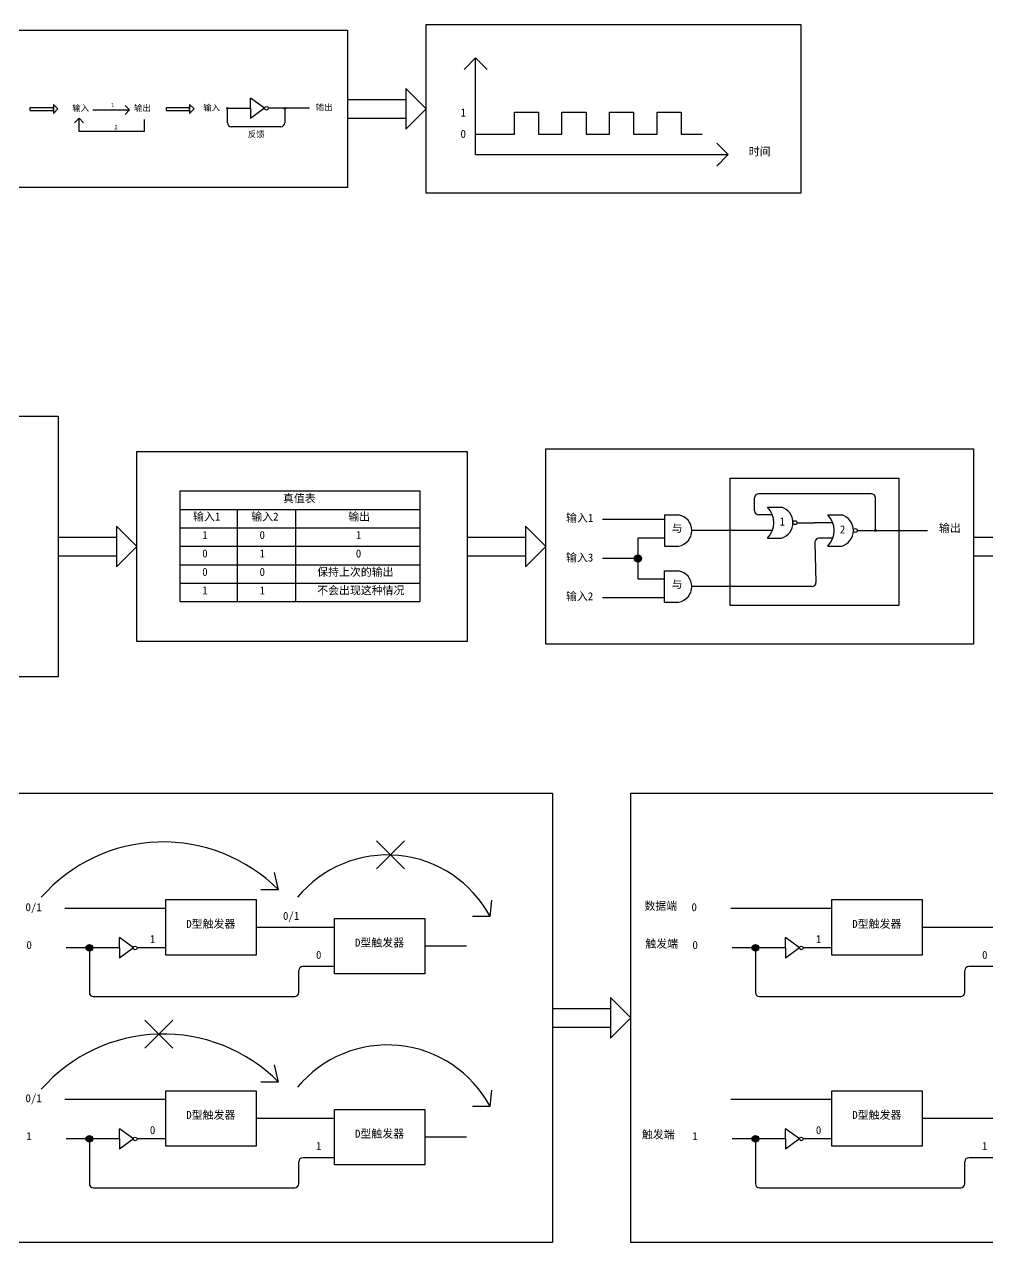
# Model space of a CAD drawing. Header units: inches. Extents: x -6 to 965, y -428 to -142.
# Drawn here: x 75.6 to 123.8, y -269.2 to -208.3 of the extents above; entities that cross this region are included whole.
import ezdxf

# ---------------------------------------------------------------- set-up
doc = ezdxf.new("R2010")
doc.units = ezdxf.units.IN
doc.header["$MEASUREMENT"] = 0
doc.linetypes.add('ACAD_ISO02W100', pattern=[15, 12, -3])
doc.styles.get("Standard").update_dxf_attribs({"font": 'arial.ttf'})

msp = doc.modelspace()

# ---------------------------------------------------------------- hatches: boundary and pattern name
h = msp.add_hatch()
h.set_pattern_fill('ANSI31', color=256)
h.set_pattern_definition([(45, (37.51867, -17.26569), (-0.08838835, 0.08838835), [])])
h.paths.add_polyline_path([(86.368, -226.411), (86.444, -226.411, 1)])
h.paths.add_polyline_path([(86.444, -226.411), (86.406, -226.411), (86.406, -226.449, 0.414214)])
h.paths.add_polyline_path([(86.406, -226.411), (86.368, -226.411, 0.414214), (86.406, -226.449)])
h.paths.add_polyline_path([(88.979, -226.411), (89.054, -226.411, 1)])
h.paths.add_polyline_path([(89.054, -226.411), (89.017, -226.411), (89.017, -226.449, 0.414214)])
h.paths.add_polyline_path([(89.017, -226.411), (88.979, -226.411, 0.414214), (89.017, -226.449)])
h = msp.add_hatch(color=256)
h.dxf.hatch_style = 1
h.paths.add_polyline_path([(118.187, -233.602, 0.414214), (118.139, -233.65), (118.187, -233.65)])
h.paths.add_polyline_path([(118.187, -233.602), (118.187, -233.65), (118.234, -233.65, 0.414214)])
h.paths.add_polyline_path([(118.234, -233.65), (118.187, -233.65), (118.139, -233.65, 1)])
h = msp.add_hatch(color=256)
h.dxf.hatch_style = 1
h.paths.add_polyline_path([(106.32, -234.869), (106.32, -235.231, 0.414214), (106.501, -235.05, 0.414214)])
h.paths.add_polyline_path([(106.32, -234.869, 0.414214), (106.139, -235.05), (106.32, -235.05)])
h.paths.add_polyline_path([(106.32, -235.05), (106.139, -235.05, 0.414214), (106.32, -235.231)])
h = msp.add_hatch(color=256)
h.dxf.hatch_style = 1
h.paths.add_polyline_path([(78.73, -254.513), (79.063, -254.513, 1)])
h.paths.add_polyline_path([(79.063, -254.513), (78.897, -254.513), (78.897, -254.679, 0.414214)])
h.paths.add_polyline_path([(78.897, -254.513), (78.73, -254.513, 0.414214), (78.897, -254.679)])
h = msp.add_hatch(color=256)
h.dxf.hatch_style = 1
h.paths.add_polyline_path([(112.021, -254.513), (112.353, -254.513, 1)])
h.paths.add_polyline_path([(112.353, -254.513), (112.187, -254.513), (112.187, -254.679, 0.414214)])
h.paths.add_polyline_path([(112.187, -254.513), (112.021, -254.513, 0.414214), (112.187, -254.679)])
h = msp.add_hatch(color=256)
h.dxf.hatch_style = 1
h.paths.add_polyline_path([(78.73, -264.064), (79.063, -264.064, 1)])
h.paths.add_polyline_path([(79.063, -264.064), (78.897, -264.064), (78.897, -264.23, 0.414214)])
h.paths.add_polyline_path([(78.897, -264.064), (78.73, -264.064, 0.414214), (78.897, -264.23)])
h = msp.add_hatch(color=256)
h.dxf.hatch_style = 1
h.paths.add_polyline_path([(112.021, -264.064), (112.353, -264.064, 1)])
h.paths.add_polyline_path([(112.353, -264.064), (112.187, -264.064), (112.187, -264.23, 0.414214)])
h.paths.add_polyline_path([(112.187, -264.064), (112.021, -264.064, 0.414214), (112.187, -264.23)])

# ---------------------------------------------------------------- linework, layer by layer
for p, q in [((97.63, -210.602), (98.205, -210.027)), ((98.205, -214.859), (98.205, -210.027)), ((98.78, -210.602), (98.205, -210.027)), ((98.205, -210.027), (98.346, -210.169)), ((80.905, -212.626), (80.679, -212.401)), ((86.949, -212.544), (86.949, -212.034)), ((87.653, -212.544), (86.949, -212.034)), ((79.063, -212.626), (80.905, -212.626)), ((80.905, -212.626), (80.679, -212.851)), ((85.799, -212.544), (86.949, -212.544)), ((85.799, -213.265), (85.799, -212.544)), ((86.949, -212.544), (86.949, -213.055)), ((87.653, -212.544), (86.949, -213.055)), ((89.895, -212.544), (87.837, -212.544)), ((88.668, -212.544), (88.668, -213.265)), ((100.142, -213.845), (100.142, -212.744)), ((100.142, -212.744), (101.347, -212.744)), ((101.347, -212.744), (101.347, -213.845)), ((102.519, -213.845), (102.519, -212.744)), ((102.519, -212.744), (103.724, -212.744)), ((103.724, -212.744), (103.724, -213.845)), ((104.895, -213.845), (104.895, -212.744)), ((104.895, -212.744), (106.1, -212.744)), ((106.1, -212.744), (106.1, -213.845)), ((107.272, -213.845), (107.272, -212.744)), ((107.272, -212.744), (108.476, -212.744)), ((108.476, -212.744), (108.476, -213.845)), ((88.468, -213.465), (85.999, -213.465)), ((98.205, -213.845), (100.142, -213.845)), ((101.347, -213.845), (102.519, -213.845)), ((103.724, -213.845), (104.895, -213.845)), ((106.1, -213.845), (107.272, -213.845)), ((108.476, -213.845), (109.535, -213.845)), ((110.831, -214.859), (110.257, -214.284)), ((110.257, -214.284), (110.398, -214.425)), ((98.205, -214.859), (110.831, -214.859)), ((110.831, -214.859), (110.257, -215.434)), ((110.257, -215.434), (110.398, -215.292)), ((83.429, -237.206), (83.429, -231.673)), ((83.429, -231.673), (95.42, -231.673)), ((95.42, -231.673), (95.42, -237.206)), ((112.15, -232.668), (112.15, -232.015)), ((117.987, -231.815), (112.35, -231.815)), ((118.187, -233.65), (118.187, -232.015)), ((83.429, -232.595), (95.42, -232.595)), ((86.292, -232.595), (86.292, -237.206)), ((89.195, -232.595), (89.195, -237.206)), ((112.787, -232.483), (113.487, -232.483)), ((107.65, -233.092), (104.549, -233.092)), ((107.65, -232.874), (107.65, -234.426)), ((107.65, -232.874), (108.35, -232.874)), ((113.036, -232.868), (112.35, -232.868)), ((115.805, -232.874), (116.505, -232.874)), ((83.429, -233.517), (95.42, -233.517)), ((113.036, -233.65), (109.01, -233.65)), ((114.265, -233.259), (115.168, -233.259)), ((116.055, -233.259), (115.168, -233.259)), ((117.283, -233.65), (120.789, -233.65)), ((83.429, -234.44), (95.42, -234.44)), ((107.65, -234.041), (106.32, -234.041)), ((106.32, -234.041), (106.32, -236.06)), ((107.65, -234.426), (108.35, -234.426)), ((112.787, -234.035), (113.487, -234.035)), ((115.168, -234.241), (115.218, -236.25)), ((116.055, -234.041), (115.368, -234.041)), ((115.805, -234.426), (116.505, -234.426)), ((106.32, -235.05), (104.549, -235.05)), ((83.429, -235.362), (95.42, -235.362)), ((107.65, -237.227), (107.65, -235.674)), ((107.65, -235.674), (108.35, -235.674)), ((83.429, -236.284), (95.42, -236.284)), ((106.32, -236.06), (107.65, -236.06)), ((115.018, -236.45), (109.01, -236.45)), ((83.429, -237.206), (95.42, -237.206)), ((107.65, -237.008), (104.549, -237.008)), ((107.65, -237.227), (108.35, -237.227)), ((88.35, -251.618), (88.155, -250.752)), ((88.35, -251.618), (87.47, -251.618)), ((82.722, -252.55), (77.669, -252.55)), ((98.928, -252.944), (99.012, -252.136)), ((116.012, -252.55), (110.959, -252.55)), ((98.928, -252.944), (98.048, -252.944)), ((89.307, -253.488), (87.234, -253.488)), ((91.155, -253.488), (89.307, -253.488)), ((122.598, -253.488), (120.524, -253.488)), ((124.445, -253.488), (122.598, -253.488)), ((80.397, -254.513), (77.736, -254.513)), ((78.897, -254.513), (78.897, -256.75)), ((80.397, -254.513), (80.397, -254.003)), ((81.101, -254.513), (80.397, -254.003)), ((80.397, -254.513), (80.397, -255.024)), ((81.101, -254.513), (80.397, -255.024)), ((82.722, -254.513), (81.285, -254.513)), ((97.741, -254.426), (95.667, -254.426)), ((113.688, -254.513), (111.027, -254.513)), ((112.187, -254.513), (112.187, -256.75)), ((113.688, -254.513), (113.688, -254.003)), ((114.392, -254.513), (113.688, -254.003)), ((113.688, -254.513), (113.688, -255.024)), ((114.392, -254.513), (113.688, -255.024)), ((116.012, -254.513), (114.576, -254.513)), ((89.364, -256.75), (89.364, -255.651)), ((91.155, -255.451), (89.564, -255.451)), ((122.654, -256.75), (122.654, -255.651)), ((124.445, -255.451), (122.854, -255.451)), ((79.097, -256.95), (89.164, -256.95)), ((112.387, -256.95), (122.454, -256.95)), ((88.35, -261.22), (88.155, -260.354)), ((88.35, -261.22), (87.47, -261.22)), ((98.928, -262.442), (99.012, -261.634)), ((82.722, -262.101), (77.669, -262.101)), ((98.928, -262.442), (98.048, -262.442)), ((116.012, -262.101), (110.959, -262.101)), ((89.307, -263.039), (87.234, -263.039)), ((91.155, -263.039), (89.307, -263.039)), ((122.598, -263.039), (120.524, -263.039)), ((124.445, -263.039), (122.598, -263.039)), ((80.397, -264.064), (80.397, -263.554)), ((81.101, -264.064), (80.397, -263.554)), ((113.688, -264.064), (113.688, -263.554)), ((114.392, -264.064), (113.688, -263.554)), ((80.397, -264.064), (77.736, -264.064)), ((78.897, -264.064), (78.897, -266.301)), ((80.397, -264.064), (80.397, -264.575)), ((81.101, -264.064), (80.397, -264.575)), ((82.722, -264.064), (81.285, -264.064)), ((97.741, -263.977), (95.667, -263.977)), ((113.688, -264.064), (111.027, -264.064)), ((112.187, -264.064), (112.187, -266.301)), ((113.688, -264.064), (113.688, -264.575)), ((114.392, -264.064), (113.688, -264.575)), ((116.012, -264.064), (114.576, -264.064)), ((89.364, -266.301), (89.364, -265.202)), ((91.155, -265.002), (89.564, -265.002)), ((122.654, -266.301), (122.654, -265.202)), ((124.445, -265.002), (122.854, -265.002)), ((79.097, -266.501), (89.164, -266.501)), ((112.387, -266.501), (122.454, -266.501))]:
    msp.add_line(p, q)
at = {"color": 85, "true_color": 0x58ba48}
for p, q in [((95.734, -212.569), (94.718, -211.553)), ((94.718, -211.553), (94.718, -213.586)), ((75.938, -212.5), (77.101, -212.5)), ((75.938, -212.65), (75.938, -212.5)), ((77.101, -212.351), (77.101, -212.799)), ((77.101, -212.351), (77.325, -212.575)), ((77.101, -212.65), (77.101, -212.5)), ((82.746, -212.5), (83.909, -212.5)), ((82.746, -212.65), (82.746, -212.5)), ((83.909, -212.351), (83.909, -212.799)), ((83.909, -212.351), (84.133, -212.575)), ((83.909, -212.65), (83.909, -212.5)), ((91.806, -212.104), (94.718, -212.104)), ((75.938, -212.65), (77.101, -212.65)), ((77.101, -212.799), (77.325, -212.575)), ((82.746, -212.65), (83.909, -212.65)), ((83.909, -212.799), (84.133, -212.575)), ((91.806, -213.035), (94.718, -213.035)), ((95.734, -212.569), (94.718, -213.586)), ((81.267, -234.448), (80.251, -233.431)), ((80.251, -233.431), (80.251, -235.465)), ((101.714, -234.448), (100.697, -233.431)), ((100.697, -233.431), (100.697, -235.465)), ((77.339, -233.983), (80.251, -233.983)), ((81.267, -234.448), (80.251, -235.465)), ((97.786, -233.983), (100.697, -233.983)), ((101.714, -234.448), (100.697, -235.465)), ((123.094, -233.983), (126.005, -233.983)), ((77.339, -234.913), (80.251, -234.913)), ((97.786, -234.913), (100.697, -234.913)), ((123.094, -234.913), (126.005, -234.913)), ((93.254, -249.17), (94.653, -250.569)), ((94.653, -249.17), (93.254, -250.569)), ((102.041, -257.55), (104.953, -257.55)), ((105.969, -258.015), (104.953, -256.998)), ((104.953, -256.998), (104.953, -259.032)), ((81.665, -258.123), (83.064, -259.522)), ((83.064, -258.123), (81.665, -259.522)), ((105.969, -258.015), (104.953, -259.032)), ((102.041, -258.48), (104.953, -258.48))]:
    msp.add_line(p, q, dxfattribs=at)
at = {"color": 240, "true_color": 0xed1f24}
for p, q in [((78.38, -213.045), (78.155, -213.27)), ((78.38, -213.709), (78.38, -213.045)), ((78.38, -213.045), (78.604, -213.27)), ((81.632, -213.105), (81.632, -213.709)), ((81.632, -213.709), (78.38, -213.709))]:
    msp.add_line(p, q, dxfattribs=at)
for points in [[(58.182, -208.633), (91.806, -208.633), (91.806, -216.506), (58.182, -216.506)], [(95.734, -208.349), (114.459, -208.349), (114.459, -216.79), (95.734, -216.79)], [(49.076, -227.936), (77.339, -227.936), (77.339, -240.96), (49.076, -240.96)], [(101.714, -229.561), (123.094, -229.561), (123.094, -239.335), (101.714, -239.335)], [(81.267, -229.695), (97.786, -229.695), (97.786, -239.201), (81.267, -239.201)], [(72.679, -246.782), (102.041, -246.782), (102.041, -269.248), (72.679, -269.248)], [(105.969, -246.782), (135.332, -246.782), (135.332, -269.248), (105.969, -269.248)], [(82.722, -252.102), (87.234, -252.102), (87.234, -254.874), (82.722, -254.874)], [(116.012, -252.102), (120.524, -252.102), (120.524, -254.874), (116.012, -254.874)], [(91.155, -253.04), (95.667, -253.04), (95.667, -255.812), (91.155, -255.812)], [(82.722, -261.653), (87.234, -261.653), (87.234, -264.425), (82.722, -264.425)], [(116.012, -261.653), (120.524, -261.653), (120.524, -264.425), (116.012, -264.425)]]:
    msp.add_lwpolyline(points, close=True)
at = {"color": 85, "linetype": 'ACAD_ISO02W100', "true_color": 0x58ba48}
msp.add_lwpolyline([(110.926, -231.038), (119.351, -231.038), (119.351, -237.391), (110.926, -237.391)], close=True, dxfattribs=at)
at = {"color": 7, "true_color": 0xffffff}
msp.add_lwpolyline([(91.155, -262.591), (95.667, -262.591), (95.667, -265.363), (91.155, -265.363)], close=True, dxfattribs=at)
for centre, radius in [((85.799, -212.544), 0.0379), ((87.745, -212.544), 0.0921), ((88.668, -212.544), 0.0379), ((114.167, -233.259), 0.0986), ((117.185, -233.65), 0.0986), ((118.187, -233.65), 0.0475), ((106.32, -235.05), 0.181), ((78.897, -254.513), 0.166), ((81.193, -254.513), 0.0921), ((112.187, -254.513), 0.166), ((114.484, -254.513), 0.0921), ((78.897, -264.064), 0.166), ((81.193, -264.064), 0.0921), ((112.187, -264.064), 0.166), ((114.484, -264.064), 0.0921)]:
    msp.add_circle(centre, radius)
for centre, radius, start, end in [((85.999, -213.265), 0.2, 180, 270), ((88.468, -213.265), 0.2, 270, 0), ((112.35, -232.015), 0.2, 90, 180), ((117.987, -232.015), 0.2, 0, 90), ((112.01, -233.259), 1.098, 315.0048, 44.9952), ((113.259, -233.259), 0.809, 286.35541, 73.64459), ((108.223, -233.65), 0.787, 279.28616, 80.71384), ((112.35, -232.668), 0.2, 180, 270), ((115.029, -233.65), 1.098, 315.0048, 44.9952), ((116.277, -233.65), 0.809, 286.35541, 73.64459), ((115.368, -234.241), 0.2, 90, 180), ((108.223, -236.45), 0.787, 279.28616, 80.71384), ((115.018, -236.25), 0.2, 270, 0), ((82.592, -257.324), 8.106, 44.74077, 138.77788), ((93.793, -255.692), 5.825, 28.15292, 140.43964), ((89.564, -255.651), 0.2, 90, 180), ((122.854, -255.651), 0.2, 90, 180), ((79.097, -256.75), 0.2, 180, 270), ((89.164, -256.75), 0.2, 270, 0), ((112.387, -256.75), 0.2, 180, 270), ((122.454, -256.75), 0.2, 270, 0), ((82.592, -266.925), 8.106, 44.74077, 138.77788), ((93.793, -265.19), 5.825, 28.15292, 140.43964), ((89.564, -265.202), 0.2, 90, 180), ((122.854, -265.202), 0.2, 90, 180), ((79.097, -266.301), 0.2, 180, 270), ((89.164, -266.301), 0.2, 270, 0), ((112.387, -266.301), 0.2, 180, 270), ((122.454, -266.301), 0.2, 270, 0)]:
    msp.add_arc(centre, radius, start, end)

# ---------------------------------------------------------------- texts
at = {"attachment_point": 1}
for s, width, gutter_width, insert, char_height in [('{\\fSimSun|b0|i0|c134|p2;输入}', 1.40512, 0, (78.044, -212.384), 0.3), ('1', 0.45561, 1, (79.984, -212.279), 0.2), ('{\\fSimSun|b0|i0|c134|p2;输出}', 1.40512, 0, (81.129, -212.384), 0.3), ('{\\fSimSun|b0|i0|c134|p2;输入}', 1.40512, 0, (84.586, -212.364), 0.3), ('{\\fSimSun|b0|i0|c134|p2;输出}', 1.40512, 0, (90.21, -212.347), 0.3), ('{\\fSimSun|b0|i0|c134|p2;1}', 3.93156, 1, (97.448, -212.556), 0.4), ('{\\fSimSun|b0|i0|c134|p2;反馈}', 1.40512, 0, (86.816, -213.693), 0.3), ('{\\fSimSun|b0|i0|c134|p2;0}', 3.93156, 1, (97.448, -213.623), 0.4), ('{\\fSimSun|b0|i0|c134|p2;时间}', 3.93156, 1, (111.857, -214.508), 0.4), ('{\\fSimSun|b0|i0|c134|p2;1}', 3.93156, 1, (113.393, -233.004), 0.4), ('{\\fSimSun|b0|i0|c134|p2;1}', 3.83733, 1, (84.54, -233.677), 0.4), ('{\\fSimSun|b0|i0|c134|p2;0}', 3.83733, 1, (87.403, -233.677), 0.4), ('{\\fSimSun|b0|i0|c134|p2;1}', 3.83733, 1, (92.216, -233.677), 0.4), ('{\\fSimSun|b0|i0|c134|p2;2}', 3.93156, 1, (116.411, -233.395), 0.4), ('{\\fSimSun|b0|i0|c134|p2;0}', 3.83733, 1, (84.54, -234.599), 0.4), ('{\\fSimSun|b0|i0|c134|p2;1}', 3.83733, 1, (87.403, -234.599), 0.4), ('{\\fSimSun|b0|i0|c134|p2;0}', 3.83733, 1, (92.216, -234.599), 0.4), ('{\\fSimSun|b0|i0|c134|p2;0}', 3.83733, 1, (84.54, -235.521), 0.4), ('{\\fSimSun|b0|i0|c134|p2;0}', 3.83733, 1, (87.403, -235.521), 0.4), ('{\\fSimSun|b0|i0|c134|p2;保持上次的输出}', 6.39635, 1, (90.284, -235.521), 0.4), ('{\\fSimSun|b0|i0|c134|p2;1}', 3.83733, 1, (84.54, -236.443), 0.4), ('{\\fSimSun|b0|i0|c134|p2;1}', 3.83733, 1, (87.403, -236.443), 0.4), ('{\\fSimSun|b0|i0|c134|p2;不会出现这种情况}', 4.99139, 1, (90.284, -236.443), 0.4)]:
    msp.add_mtext_dynamic_manual_height_columns(s, width=width, gutter_width=gutter_width, heights=[0], dxfattribs=dict(at, insert=insert, char_height=char_height))
at = {"color": 240, "true_color": 0xed1f24, "insert": (80.151, -213.388), "char_height": 0.2, "attachment_point": 1}
msp.add_mtext_dynamic_manual_height_columns('2', width=0.45561, gutter_width=1, heights=[0], dxfattribs=at)
at = {"color": 85, "true_color": 0x58ba48, "char_height": 0.4, "attachment_point": 1}
for s, insert in [('{\\fSimSun|b0|i0|c134|p2; 真值表}', (88.302, -231.844)), ('{\\fSimSun|b0|i0|c134|p2;输入1}', (84.079, -232.755)), ('{\\fSimSun|b0|i0|c134|p2;输入2}', (86.992, -232.755)), ('{\\fSimSun|b0|i0|c134|p2;输出}', (91.836, -232.755)), ('{\\fSimSun|b0|i0|c134|p2;与}', (107.999, -233.343)), ('{\\fSimSun|b0|i0|c134|p2;输入3}', (102.722, -234.801)), ('{\\fSimSun|b0|i0|c134|p2;与}', (107.999, -236.143)), ('{\\fSimSun|b0|i0|c134|p2;0/1}', (75.704, -252.28)), ('{\\fSimSun|b0|i0|c134|p2;0/1}', (88.574, -252.715)), ('{\\fSimSun|b0|i0|c134|p2;0}', (108.994, -252.28)), ('{\\fSimSun|b0|i0|c134|p2;1}', (81.922, -253.874)), ('{\\fSimSun|b0|i0|c134|p2;1}', (115.213, -253.874)), ('{\\fSimSun|b0|i0|c134|p2;0}', (75.751, -254.171)), ('{\\fSimSun|b0|i0|c134|p2;0}', (109.042, -254.171)), ('{\\fSimSun|b0|i0|c134|p2;0}', (90.225, -254.666)), ('{\\fSimSun|b0|i0|c134|p2;0}', (123.515, -254.666)), ('{\\fSimSun|b0|i0|c134|p2;0/1}', (75.704, -261.831)), ('{\\fSimSun|b0|i0|c134|p2;0}', (81.922, -263.425)), ('{\\fSimSun|b0|i0|c134|p2;0}', (115.213, -263.425)), ('{\\fSimSun|b0|i0|c134|p2;1}', (75.751, -263.722)), ('{\\fSimSun|b0|i0|c134|p2;1}', (90.225, -264.217)), ('{\\fSimSun|b0|i0|c134|p2;1}', (109.042, -263.722)), ('{\\fSimSun|b0|i0|c134|p2;1}', (123.515, -264.217))]:
    msp.add_mtext_dynamic_manual_height_columns(s, width=3.83733, gutter_width=1, heights=[0], dxfattribs=dict(at, insert=insert))
at = {"color": 7, "true_color": 0xffffff, "char_height": 0.4, "attachment_point": 1}
for s, insert in [('{\\fSimSun|b0|i0|c134|p2;输入1}', (102.722, -232.819)), ('{\\fSimSun|b0|i0|c134|p2;输出}', (121.364, -233.325)), ('{\\fSimSun|b0|i0|c134|p2;输入2}', (102.722, -236.738)), ('{\\fSimSun|b0|i0|c134|p2;数据端}', (106.643, -252.215)), ('{\\fSimSun|b0|i0|c134|p2;D型触发器}', (83.741, -253.113)), ('{\\fSimSun|b0|i0|c134|p2;D型触发器}', (117.031, -253.113)), ('{\\fSimSun|b0|i0|c134|p2;D型触发器}', (92.174, -254.051)), ('{\\fSimSun|b0|i0|c134|p2;触发端}', (106.69, -254.106)), ('{\\fSimSun|b0|i0|c134|p2;D型触发器}', (83.741, -262.664)), ('{\\fSimSun|b0|i0|c134|p2;D型触发器}', (117.031, -262.664)), ('{\\fSimSun|b0|i0|c134|p2;D型触发器}', (92.174, -263.602)), ('{\\fSimSun|b0|i0|c134|p2;触发端}', (106.516, -263.64))]:
    msp.add_mtext_dynamic_manual_height_columns(s, width=3.83733, gutter_width=1, heights=[0], dxfattribs=dict(at, insert=insert))

doc.saveas('drawing.dxf')
